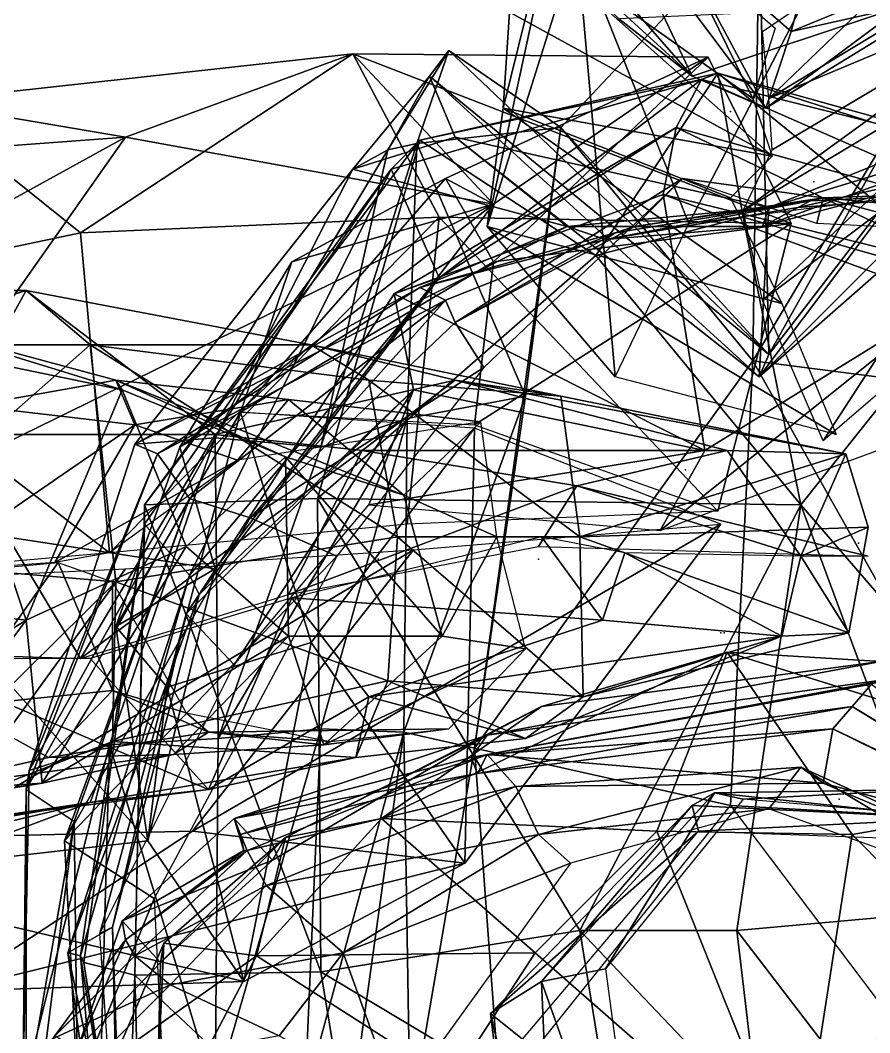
# Model space of a CAD drawing. Extents: x 4.9 to 9.1, y -6.1 to 13.5.
# Drawn here: x 6.907 to 7.349, y -5.164 to -4.637 of the extents above; entities that cross this region are included whole.
import ezdxf

# ---------------------------------------------------------------- set-up
doc = ezdxf.new("R2010")
doc.units = 0
doc.layers.get('0').update_dxf_attribs({"linetype": 'CONTINUOUS'})

msp = doc.modelspace()

# ---------------------------------------------------------------- linework, layer by layer
at = {"color": 0}
for p in [(7.29352, -4.64449, -0.455), (7.27685, -4.68449, 0.47333), (7.27685, -4.68449, 0.47333), (7.32019, -4.72115, -0.54667), (7.25352, -4.87115, -0.50333), (7.34352, -4.90949, -3.26833), (7.09185, -4.91782, -3.09667), (7.09185, -4.91782, -3.09667), (7.09352, -4.91782, -3.09667), (7.09352, -4.91782, -3.09667), (7.17685, -4.91782, -3.33), (7.27185, -4.95615, -1.14333), (7.27352, -4.95615, -1.145), (7.33352, -5.04282, 0.89167), (6.98019, -5.12782, 1.20333)]:
    msp.add_point(p, dxfattribs=at)
for points in [[(7.15019, -4.74449, 0.42167), (7.19852, -4.52115, 0.34667), (7.15852, -4.68282, 0.26833)], [(7.19852, -4.52115, 0.34667), (7.15019, -4.74449, 0.42167), (7.19685, -4.59615, 0.55)], [(7.16185, -4.63282, 0.03333), (7.15852, -4.68282, 0.26833), (7.19852, -4.52115, 0.34667)], [(7.29685, -4.67782, -0.23167), (7.29352, -4.64282, -0.49167), (7.42852, -4.55115, -0.43333)], [(7.42852, -4.55115, -0.43333), (7.45352, -4.58282, -0.20167), (7.29685, -4.67782, -0.23167)], [(7.25519, -4.74282, 0.62833), (7.35185, -4.55615, 0.54833), (7.19685, -4.59615, 0.55)], [(7.35185, -4.55615, 0.54833), (7.25519, -4.74282, 0.62833), (7.37352, -4.72782, 0.615)], [(7.13852, -4.55782, -0.80833), (7.25685, -4.66615, -0.66333), (7.17685, -4.57449, -0.64333)], [(7.25685, -4.66615, -0.66333), (7.13852, -4.55782, -0.80833), (7.21852, -4.63615, -0.83)], [(7.21185, -4.57115, -0.465), (7.17685, -4.57449, -0.64333), (7.25685, -4.66615, -0.66333)], [(7.24352, -4.58615, -0.425), (7.21185, -4.57115, -0.465), (7.29519, -4.68282, -0.48)], [(7.25685, -4.66615, -0.66333), (7.29519, -4.68282, -0.48), (7.21185, -4.57115, -0.465)], [(7.29685, -4.81115, 0.48333), (7.18852, -4.69282, 0.56333), (7.29185, -4.58282, 0.555)], [(7.28852, -4.81449, 0.64833), (7.29185, -4.58282, 0.555), (7.18852, -4.69282, 0.56333)], [(7.28852, -4.81449, 0.64833), (7.39019, -4.64449, 0.575), (7.29185, -4.58282, 0.555)], [(7.29685, -4.81115, 0.48333), (7.29185, -4.58282, 0.555), (7.39019, -4.64449, 0.575)], [(7.45519, -4.61115, 0.03667), (7.29685, -4.67782, -0.23167), (7.45352, -4.58282, -0.20167)], [(7.32019, -4.59782, -0.29), (7.24352, -4.58615, -0.425), (7.30852, -4.64282, -0.355)], [(7.29519, -4.68282, -0.48), (7.30852, -4.64282, -0.355), (7.24352, -4.58615, -0.425)], [(7.16685, -4.59115, -0.23), (7.29852, -4.70782), (7.16185, -4.63282, 0.03333)], [(7.24852, -4.59615, -0.49333), (7.28852, -4.67782, -0.23167), (7.16685, -4.59115, -0.23)], [(7.29852, -4.70782), (7.16685, -4.59115, -0.23), (7.28852, -4.67782, -0.23167)], [(7.21685, -4.82282, 0.54), (7.19685, -4.59615, 0.55), (7.15019, -4.74449, 0.42167)], [(7.19685, -4.59615, 0.55), (7.21685, -4.82282, 0.54), (7.25519, -4.74282, 0.62833)], [(7.28852, -4.67782, -0.23167), (7.24852, -4.59615, -0.49333), (7.30019, -4.64115, -0.5)], [(7.32019, -4.59782, -0.29), (7.30852, -4.64282, -0.355), (7.37685, -4.61449, -0.33833)], [(7.45185, -4.60949, 0.48), (7.47685, -4.63782, 0.39833), (7.29185, -4.82282, 0.35833)], [(7.29185, -4.82282, 0.35833), (7.29685, -4.81115, 0.48333), (7.45185, -4.60949, 0.48)], [(7.39019, -4.64449, 0.575), (7.45185, -4.60949, 0.48), (7.29685, -4.81115, 0.48333)], [(7.28352, -4.73615, 0.23667), (7.29852, -4.70449, 0.005), (7.45519, -4.61115, 0.03667)], [(7.45519, -4.61115, 0.03667), (7.44685, -4.63782, 0.25667), (7.28352, -4.73615, 0.23667)], [(7.29685, -4.67782, -0.23167), (7.45519, -4.61115, 0.03667), (7.29852, -4.70449, 0.005)], [(7.39019, -4.62449, -0.47833), (7.37685, -4.61449, -0.33833), (7.30852, -4.64282, -0.355)], [(7.30852, -4.64282, -0.355), (7.29519, -4.68282, -0.48), (7.39019, -4.62449, -0.47833)], [(7.36685, -4.62949, -0.67667), (7.39019, -4.62449, -0.47833), (7.29519, -4.68282, -0.48)], [(7.21852, -4.63615, -0.83), (7.36685, -4.62949, -0.67667), (7.25685, -4.66615, -0.66333)], [(7.29519, -4.68282, -0.48), (7.25685, -4.66615, -0.66333), (7.36685, -4.62949, -0.67667)], [(7.15852, -4.68282, 0.26833), (7.16185, -4.63282, 0.03333), (7.29852, -4.70782)], [(7.29352, -4.78282, 0.31167), (7.28352, -4.73615, 0.23667), (7.44685, -4.63782, 0.25667)], [(7.47185, -4.66449, 0.23167), (7.29185, -4.82282, 0.35833), (7.47685, -4.63782, 0.39833)], [(7.44685, -4.63782, 0.25667), (7.44852, -4.66615, 0.41), (7.29352, -4.78282, 0.31167)], [(7.28852, -4.81449, 0.64833), (7.45685, -4.83615, 0.615), (7.39019, -4.64449, 0.575)], [(6.85352, -4.67949, -1.58167), (6.96185, -4.69782, -1.22333), (7.08019, -4.65449, -1.40333)], [(7.08019, -4.65449, -1.40333), (6.93852, -4.74782, -1.735), (6.85352, -4.67949, -1.58167)], [(6.93852, -4.74782, -1.735), (7.08019, -4.65449, -1.40333), (7.12519, -4.73949, -1.58833)], [(7.15352, -4.73282, -1.09167), (7.08019, -4.65449, -1.40333), (6.96185, -4.69782, -1.22333)], [(7.08019, -4.65449, -1.40333), (7.26519, -4.65615, -1.26333), (7.30852, -4.74282, -1.42)], [(7.08019, -4.65449, -1.40333), (7.15352, -4.73282, -1.09167), (7.26519, -4.65615, -1.26333)], [(7.30852, -4.74282, -1.42), (7.12519, -4.73949, -1.58833), (7.08019, -4.65449, -1.40333)], [(7.13019, -4.65282, 0.47), (7.12019, -4.66615, 0.40333), (7.09852, -4.70449, 0.41)], [(7.09852, -4.70449, 0.41), (7.11352, -4.70115, 0.47667), (7.13019, -4.65282, 0.47)], [(7.18852, -4.69282, 0.56333), (7.13019, -4.65282, 0.47), (7.11352, -4.70115, 0.47667)], [(7.12019, -4.66615, 0.40333), (7.13019, -4.65282, 0.47), (7.29685, -4.81115, 0.48333)], [(7.26519, -4.65615, -1.26333), (7.12852, -4.71949, -1.335), (7.15352, -4.76282, -1.43833)], [(7.12852, -4.71949, -1.335), (7.26519, -4.65615, -1.26333), (7.15352, -4.73282, -1.09167)], [(7.18852, -4.69282, 0.56333), (7.29685, -4.81115, 0.48333), (7.13019, -4.65282, 0.47)], [(7.15352, -4.76282, -1.43833), (7.30852, -4.74282, -1.42), (7.26519, -4.65615, -1.26333)], [(7.12019, -4.66615, 0.40333), (7.13352, -4.69782, 0.28), (7.08019, -4.71449, 0.285)], [(7.08019, -4.71449, 0.285), (7.09852, -4.70449, 0.41), (7.12019, -4.66615, 0.40333)], [(7.12519, -4.77115, -0.86667), (7.26185, -4.66782, -1.02167), (7.10019, -4.71449, -1.05333)], [(7.11519, -4.69949, -1.20667), (7.10019, -4.71449, -1.05333), (7.26185, -4.66782, -1.02167)], [(7.26185, -4.66782, -1.02167), (7.27019, -4.66449, -1.20833), (7.11519, -4.69949, -1.20667)], [(7.20685, -4.75949, -1.36833), (7.11519, -4.69949, -1.20667), (7.27019, -4.66449, -1.20833)], [(7.13352, -4.69782, 0.28), (7.12019, -4.66615, 0.40333), (7.29185, -4.82282, 0.35833)], [(7.29685, -4.81115, 0.48333), (7.29185, -4.82282, 0.35833), (7.12019, -4.66615, 0.40333)], [(7.26185, -4.66782, -1.02167), (7.12519, -4.77115, -0.86667), (7.24852, -4.69282, -0.86167)], [(7.27019, -4.66449, -1.20833), (7.28352, -4.73949, -1.35667), (7.20685, -4.75949, -1.36833)], [(7.26185, -4.66782, -1.02167), (7.24852, -4.69282, -0.86167), (7.44019, -4.74615, -0.87167)], [(7.27019, -4.66449, -1.20833), (7.26185, -4.66782, -1.02167), (7.46685, -4.71949, -1.04333)], [(7.44019, -4.74615, -0.87167), (7.46685, -4.71949, -1.04333), (7.26185, -4.66782, -1.02167)], [(7.46685, -4.71949, -1.04333), (7.46852, -4.72782, -1.22), (7.27019, -4.66449, -1.20833)], [(7.40519, -4.77449, -1.36167), (7.27019, -4.66449, -1.20833), (7.46852, -4.72782, -1.22)], [(7.27019, -4.66449, -1.20833), (7.40519, -4.77449, -1.36167), (7.28352, -4.73949, -1.35667)], [(7.29185, -4.82282, 0.35833), (7.47185, -4.66449, 0.23167), (7.29685, -4.73449, 0.23)], [(7.32519, -4.85615, 0.44667), (7.29352, -4.78282, 0.31167), (7.44852, -4.66615, 0.41)], [(7.45019, -4.68782, 0.06167), (7.29685, -4.73449, 0.23), (7.47185, -4.66449, 0.23167)], [(7.44852, -4.66615, 0.41), (7.43352, -4.76282, 0.52167), (7.32519, -4.85615, 0.44667)], [(6.96185, -4.69782, -1.22333), (6.85352, -4.67949, -1.58167), (6.73685, -4.71449, -1.41667)], [(6.78019, -4.78115, -1.85833), (6.85352, -4.67949, -1.58167), (6.93852, -4.74782, -1.735)], [(7.15852, -4.68282, 0.26833), (7.30352, -4.78449, 0.32667), (7.15019, -4.74449, 0.42167)], [(7.29852, -4.70782), (7.27685, -4.72949, 0.23333), (7.15852, -4.68282, 0.26833)], [(7.30352, -4.78449, 0.32667), (7.15852, -4.68282, 0.26833), (7.27685, -4.72949, 0.23333)], [(7.43519, -4.70615, -0.06667), (7.29352, -4.74449, 0.09), (7.45019, -4.68782, 0.06167)], [(7.29685, -4.73449, 0.23), (7.45019, -4.68782, 0.06167), (7.29352, -4.74449, 0.09)], [(7.24852, -4.69282, -0.86167), (7.10185, -4.77949, -0.695), (7.24185, -4.72782, -0.68)], [(7.10185, -4.77949, -0.695), (7.24852, -4.69282, -0.86167), (7.12519, -4.77115, -0.86667)], [(7.11352, -4.70115, 0.47667), (7.17019, -4.83282, 0.54167), (7.18852, -4.69282, 0.56333)], [(7.14352, -5.01615, 0.59333), (7.18852, -4.69282, 0.56333), (7.17019, -4.83282, 0.54167)], [(7.18852, -4.69282, 0.56333), (7.14352, -5.01615, 0.59333), (7.28852, -4.81449, 0.64833)], [(7.24852, -4.69282, -0.86167), (7.24185, -4.72782, -0.68), (7.40519, -4.76782, -0.69333)], [(7.40519, -4.76782, -0.69333), (7.44019, -4.74615, -0.87167), (7.24852, -4.69282, -0.86167)], [(6.62019, -4.88615, -1.34667), (6.82352, -4.89449, -1.18), (6.96185, -4.69782, -1.22333)], [(6.96185, -4.69782, -1.22333), (6.73685, -4.71449, -1.41667), (6.62019, -4.88615, -1.34667)], [(7.15352, -4.73282, -1.09167), (6.96185, -4.69782, -1.22333), (6.82352, -4.89449, -1.18)], [(7.10019, -4.71449, -1.05333), (7.11519, -4.69949, -1.20667), (6.97185, -4.88949, -1.21333)], [(7.06185, -4.88615, -1.37167), (6.97185, -4.88949, -1.21333), (7.11519, -4.69949, -1.20667)], [(7.11519, -4.69949, -1.20667), (7.20685, -4.75949, -1.36833), (7.06185, -4.88615, -1.37167)], [(7.19185, -4.74449, 0.09167), (7.08019, -4.71449, 0.285), (7.13352, -4.69782, 0.28)], [(7.19185, -4.74449, 0.09167), (7.13352, -4.69782, 0.28), (7.29685, -4.73449, 0.23)], [(7.29185, -4.82282, 0.35833), (7.29685, -4.73449, 0.23), (7.13352, -4.69782, 0.28)], [(7.09852, -4.70449, 0.41), (7.08019, -4.71449, 0.285), (7.00852, -4.85449, 0.30167)], [(7.00852, -4.85449, 0.30167), (7.06352, -4.85949, 0.395), (7.09852, -4.70449, 0.41)], [(7.11352, -4.70115, 0.47667), (7.09852, -4.70449, 0.41), (7.06352, -4.85949, 0.395)], [(7.06352, -4.85949, 0.395), (7.10852, -4.84449, 0.45667), (7.11352, -4.70115, 0.47667)], [(7.17019, -4.83282, 0.54167), (7.11352, -4.70115, 0.47667), (7.10852, -4.84449, 0.45667)], [(7.29352, -4.74449, 0.09), (7.43519, -4.70615, -0.06667), (7.31185, -4.73449, -0.06)], [(7.42185, -4.72615, -0.19667), (7.31185, -4.73449, -0.06), (7.43519, -4.70615, -0.06667)], [(7.08019, -4.71449, 0.285), (7.19185, -4.74449, 0.09167), (6.96685, -4.85782, 0.12667)], [(6.96685, -4.85782, 0.12667), (7.00852, -4.85449, 0.30167), (7.08019, -4.71449, 0.285)], [(6.99519, -4.92615, -0.86667), (7.10019, -4.71449, -1.05333), (6.97185, -4.89949, -1.055)], [(6.97185, -4.88949, -1.21333), (6.97185, -4.89949, -1.055), (7.10019, -4.71449, -1.05333)], [(7.10019, -4.71449, -1.05333), (6.99519, -4.92615, -0.86667), (7.12519, -4.77115, -0.86667)], [(7.02185, -4.84115, -1.40667), (7.12852, -4.71949, -1.335), (7.04852, -4.76282, -1.265)], [(7.02185, -4.84115, -1.40667), (7.15352, -4.76282, -1.43833), (7.12852, -4.71949, -1.335)], [(7.15352, -4.73282, -1.09167), (7.04852, -4.76282, -1.265), (7.12852, -4.71949, -1.335)], [(7.13352, -4.79449, -0.325), (7.25185, -4.71949, -0.65667), (7.14852, -4.81782, -0.47833)], [(7.25185, -4.71949, -0.65667), (7.13352, -4.79449, -0.325), (7.22685, -4.74449, -0.31333)], [(7.25185, -4.71949, -0.65667), (7.22685, -4.74449, -0.31333), (7.32519, -4.72949, -0.32)], [(7.32519, -4.72949, -0.32), (7.32185, -4.74282, -0.64833), (7.25185, -4.71949, -0.65667)], [(7.31185, -4.73449, -0.06), (7.42185, -4.72615, -0.19667), (7.31852, -4.73115, -0.18667)], [(7.32519, -4.72949, -0.32), (7.31852, -4.73115, -0.18667), (7.42185, -4.72615, -0.19667)], [(7.42185, -4.72615, -0.19667), (7.43352, -4.73949, -0.31667), (7.32519, -4.72949, -0.32)], [(7.26352, -4.86115, -0.57833), (7.24185, -4.72782, -0.68), (7.10185, -4.77949, -0.695)], [(7.21185, -4.75115, -0.06), (7.31852, -4.73115, -0.18667), (7.21685, -4.74782, -0.18833)], [(7.31852, -4.73115, -0.18667), (7.21185, -4.75115, -0.06), (7.31185, -4.73449, -0.06)], [(7.22685, -4.74449, -0.31333), (7.21685, -4.74782, -0.18833), (7.31852, -4.73115, -0.18667)], [(7.31852, -4.73115, -0.18667), (7.32519, -4.72949, -0.32), (7.22685, -4.74449, -0.31333)], [(7.24185, -4.72782, -0.68), (7.26352, -4.86115, -0.57833), (7.39019, -4.78282, -0.54333)], [(7.39019, -4.78282, -0.54333), (7.40519, -4.76782, -0.69333), (7.24185, -4.72782, -0.68)], [(7.32519, -4.72949, -0.32), (7.38852, -4.74615, -0.64167), (7.32185, -4.74282, -0.64833)], [(7.38852, -4.74615, -0.64167), (7.32519, -4.72949, -0.32), (7.43352, -4.73949, -0.31667)], [(6.82352, -4.89449, -1.18), (7.00852, -4.92282, -1.09667), (7.15352, -4.73282, -1.09167)], [(7.15352, -4.73282, -1.09167), (6.99019, -4.85949, -1.25167), (7.04852, -4.76282, -1.265)], [(6.99019, -4.85949, -1.25167), (7.15352, -4.73282, -1.09167), (7.00852, -4.92282, -1.09667)], [(7.29685, -4.73449, 0.23), (7.29352, -4.74449, 0.09), (7.19185, -4.74449, 0.09167)], [(7.29352, -4.74449, 0.09), (7.31185, -4.73449, -0.06), (7.21185, -4.75115, -0.06)], [(7.12519, -4.73949, -1.58833), (6.95352, -4.91449, -1.79167), (6.93852, -4.74782, -1.735)], [(6.95352, -4.91449, -1.79167), (7.12519, -4.73949, -1.58833), (7.10852, -4.89949, -1.67333)], [(7.27019, -4.89282, -1.535), (7.10852, -4.89949, -1.67333), (7.12519, -4.73949, -1.58833)], [(7.12519, -4.73949, -1.58833), (7.30852, -4.74282, -1.42), (7.27019, -4.89282, -1.535)], [(7.31352, -4.88949, -1.45167), (7.20685, -4.75949, -1.36833), (7.28352, -4.73949, -1.35667)], [(7.31352, -4.88949, -1.45167), (7.28352, -4.73949, -1.35667), (7.40519, -4.77449, -1.36167)], [(7.11519, -4.77615, -0.05167), (6.96685, -4.85782, 0.12667), (7.19185, -4.74449, 0.09167)], [(7.19185, -4.74449, 0.09167), (7.21185, -4.75115, -0.06), (7.11519, -4.77615, -0.05167)], [(7.21685, -4.74782, -0.18833), (7.22685, -4.74449, -0.31333), (7.13352, -4.79449, -0.325)], [(7.30852, -4.74282, -1.42), (7.15352, -4.76282, -1.43833), (7.14352, -4.84782, -1.515)], [(7.14352, -4.84782, -1.515), (7.27019, -4.89282, -1.535), (7.30852, -4.74282, -1.42)], [(7.33185, -4.85282, 0.44833), (7.15019, -4.74449, 0.42167), (7.30352, -4.78449, 0.32667)], [(7.15019, -4.74449, 0.42167), (7.33185, -4.85282, 0.44833), (7.21685, -4.82282, 0.54)], [(7.21185, -4.75115, -0.06), (7.19185, -4.74449, 0.09167), (7.29352, -4.74449, 0.09)], [(6.78019, -4.78115, -1.85833), (6.93852, -4.74782, -1.735), (6.95352, -4.91449, -1.79167)], [(7.11519, -4.77615, -0.05167), (7.21685, -4.74782, -0.18833), (7.12852, -4.78282, -0.18333)], [(7.21685, -4.74782, -0.18833), (7.11519, -4.77615, -0.05167), (7.21185, -4.75115, -0.06)], [(7.13352, -4.79449, -0.325), (7.12852, -4.78282, -0.18333), (7.21685, -4.74782, -0.18833)], [(7.02185, -4.84115, -1.40667), (7.04852, -4.76282, -1.265), (6.99019, -4.85949, -1.25167)], [(7.02185, -4.84115, -1.40667), (7.14352, -4.84782, -1.515), (7.15352, -4.76282, -1.43833)], [(7.31352, -4.88949, -1.45167), (7.06185, -4.88615, -1.37167), (7.20685, -4.75949, -1.36833)], [(7.00019, -4.93615, -0.71167), (7.12519, -4.77115, -0.86667), (6.99519, -4.92615, -0.86667)], [(7.12519, -4.77115, -0.86667), (7.00019, -4.93615, -0.71167), (7.10185, -4.77949, -0.695)], [(6.81352, -4.77782, -3.44833), (6.86852, -4.85282, -3.31333), (6.91019, -4.77782, -3.38333)], [(6.91019, -4.77782, -3.38333), (6.82019, -4.80615, -3.49333), (6.81352, -4.77782, -3.44833)], [(6.82019, -4.80615, -3.49333), (6.91019, -4.77782, -3.38333), (6.94352, -4.80615, -3.43667)], [(7.00852, -4.85282, -3.18167), (6.91019, -4.77782, -3.38333), (6.86852, -4.85282, -3.31333)], [(6.91019, -4.77782, -3.38333), (7.00852, -4.85282, -3.18167), (7.05852, -4.80615, -3.27667)], [(7.05852, -4.80615, -3.27667), (6.94352, -4.80615, -3.43667), (6.91019, -4.77782, -3.38333)], [(6.96685, -4.85782, 0.12667), (7.11519, -4.77615, -0.05167), (6.97852, -4.86282, -0.02833)], [(7.12852, -4.78282, -0.18333), (6.97852, -4.86282, -0.02833), (7.11519, -4.77615, -0.05167)], [(7.40519, -4.77449, -1.36167), (7.48185, -5.08449, -1.405), (7.31352, -4.88949, -1.45167)], [(6.95352, -4.91449, -1.79167), (6.82185, -4.92615, -1.9), (6.78019, -4.78115, -1.85833)], [(6.97852, -4.86282, -0.02833), (7.12852, -4.78282, -0.18333), (6.99519, -4.88615, -0.17333)], [(7.02685, -4.89615, -0.32167), (6.99519, -4.88615, -0.17333), (7.12852, -4.78282, -0.18333)], [(7.11185, -4.82949, -0.54833), (7.10185, -4.77949, -0.695), (7.00019, -4.93615, -0.71167)], [(7.12852, -4.78282, -0.18333), (7.13352, -4.79449, -0.325), (7.02685, -4.89615, -0.32167)], [(7.10185, -4.77949, -0.695), (7.11185, -4.82949, -0.54833), (7.26352, -4.86115, -0.57833)], [(7.39019, -4.78282, -0.54333), (7.24019, -4.90282, -0.405), (7.36685, -4.85615, -0.37667)], [(7.24019, -4.90282, -0.405), (7.39019, -4.78282, -0.54333), (7.26352, -4.86115, -0.57833)], [(7.14852, -4.81782, -0.47833), (7.02685, -4.89615, -0.32167), (7.13352, -4.79449, -0.325)], [(6.86352, -4.80949, -2.56167), (6.96019, -4.82949, -2.68833), (6.85185, -4.79615, -2.765)], [(6.95685, -4.82449, -2.89), (6.85185, -4.79615, -2.765), (6.96019, -4.82949, -2.68833)], [(6.85185, -4.79615, -2.765), (6.95685, -4.82449, -2.89), (6.88185, -4.83782, -2.92333)], [(6.79685, -4.93615, -2.34), (6.91019, -4.94949, -2.52667), (6.86352, -4.80949, -2.56167)], [(6.81685, -4.91782, -3.50833), (6.94352, -4.80615, -3.43667), (6.95685, -4.92949, -3.43)], [(6.94352, -4.80615, -3.43667), (6.81685, -4.91782, -3.50833), (6.82019, -4.80615, -3.49333)], [(6.96019, -4.82949, -2.68833), (6.86352, -4.80949, -2.56167), (6.91019, -4.94949, -2.52667)], [(6.94352, -4.80615, -3.43667), (7.05852, -4.80615, -3.27667), (7.08852, -4.82449, -3.36)], [(6.94352, -4.80615, -3.43667), (7.08852, -4.82449, -3.36), (7.10352, -4.90615, -3.36667)], [(7.10352, -4.90615, -3.36667), (6.95685, -4.92949, -3.43), (6.94352, -4.80615, -3.43667)], [(7.13352, -4.82449, -3.23333), (7.05852, -4.80615, -3.27667), (7.00852, -4.85282, -3.18167)], [(7.05852, -4.80615, -3.27667), (7.13352, -4.82449, -3.23333), (7.18852, -4.83282, -3.33333)], [(7.18852, -4.83282, -3.33333), (7.08852, -4.82449, -3.36), (7.05852, -4.80615, -3.27667)], [(7.27685, -5.04615, 0.73167), (7.28852, -4.81449, 0.64833), (7.14352, -5.01615, 0.59333)], [(7.27685, -5.04615, 0.73167), (7.42352, -5.05449, 0.68167), (7.28852, -4.81449, 0.64833)], [(7.45685, -4.83615, 0.615), (7.28852, -4.81449, 0.64833), (7.42352, -5.05449, 0.68167)], [(7.02685, -4.89615, -0.32167), (7.14852, -4.81782, -0.47833), (7.07185, -4.91615, -0.44667)], [(6.96685, -4.84782, -3.035), (6.88185, -4.83782, -2.92333), (6.95685, -4.82449, -2.89)], [(6.96019, -4.82949, -2.68833), (7.04519, -4.86449, -2.82667), (6.95685, -4.82449, -2.89)], [(7.10685, -4.88449, -2.93833), (6.95685, -4.82449, -2.89), (7.04519, -4.86449, -2.82667)], [(6.95685, -4.82449, -2.89), (7.04685, -4.83449, -2.99), (6.96685, -4.84782, -3.035)], [(6.95685, -4.82449, -2.89), (7.10685, -4.88449, -2.93833), (7.04685, -4.83449, -2.99)], [(7.00852, -4.85282, -3.18167), (7.08519, -4.86115, -3.105), (7.13352, -4.82449, -3.23333)], [(7.27519, -4.86115, -3.16333), (7.13352, -4.82449, -3.23333), (7.08519, -4.86115, -3.105)], [(7.08852, -4.82449, -3.36), (7.18852, -4.83282, -3.33333), (7.19852, -4.90615, -3.35333)], [(7.19852, -4.90615, -3.35333), (7.10352, -4.90615, -3.36667), (7.08852, -4.82449, -3.36)], [(7.13352, -4.82449, -3.23333), (7.27519, -4.86115, -3.16333), (7.33685, -4.86282, -3.25667)], [(7.33685, -4.86282, -3.25667), (7.18852, -4.83282, -3.33333), (7.13352, -4.82449, -3.23333)], [(6.91019, -4.94949, -2.52667), (6.99352, -4.91115, -2.66333), (6.96019, -4.82949, -2.68833)], [(7.04519, -4.86449, -2.82667), (6.96019, -4.82949, -2.68833), (6.99352, -4.91115, -2.66333)], [(7.01852, -4.97282, -0.38833), (7.11185, -4.82949, -0.54833), (6.99352, -4.94615, -0.555)], [(7.00019, -4.93615, -0.71167), (6.99352, -4.94615, -0.555), (7.11185, -4.82949, -0.54833)], [(7.11185, -4.82949, -0.54833), (7.01852, -4.97282, -0.38833), (7.08852, -4.88949, -0.37833)], [(7.08852, -4.88949, -0.37833), (7.26352, -4.86115, -0.57833), (7.11185, -4.82949, -0.54833)], [(7.02019, -4.86615, -3.12167), (6.96685, -4.84782, -3.035), (7.04685, -4.83449, -2.99)], [(7.04685, -4.83449, -2.99), (7.14685, -4.84615, -3.115), (7.02019, -4.86615, -3.12167)], [(7.14685, -4.84615, -3.115), (7.04685, -4.83449, -2.99), (7.10685, -4.88449, -2.93833)], [(7.10852, -4.84449, 0.45667), (7.10685, -5.00782, 0.54333), (7.17019, -4.83282, 0.54167)], [(7.14352, -5.01615, 0.59333), (7.17019, -4.83282, 0.54167), (7.10685, -5.00782, 0.54333)], [(7.33685, -4.86282, -3.25667), (7.19852, -4.90615, -3.35333), (7.18852, -4.83282, -3.33333)], [(6.96685, -4.84782, -3.035), (6.85519, -4.92449, -2.93), (6.88185, -4.83782, -2.92333)], [(7.02185, -4.84115, -1.40667), (6.95685, -4.95282, -1.32167), (6.98352, -4.98449, -1.42333)], [(7.02185, -4.84115, -1.40667), (6.99019, -4.85949, -1.25167), (6.95685, -4.95282, -1.32167)], [(7.02185, -4.84115, -1.40667), (6.98352, -4.98449, -1.42333), (7.05852, -4.96115, -1.50667)], [(7.02185, -4.84115, -1.40667), (7.05852, -4.96115, -1.50667), (7.14352, -4.84949, -1.515)], [(7.10852, -4.84449, 0.45667), (7.06352, -4.85949, 0.395), (7.01019, -5.01115, 0.41333)], [(7.01019, -5.01115, 0.41333), (7.06352, -5.00615, 0.475), (7.10852, -4.84449, 0.45667)], [(7.10685, -5.00782, 0.54333), (7.10852, -4.84449, 0.45667), (7.06352, -5.00615, 0.475)], [(7.10685, -4.88449, -2.93833), (7.15519, -4.90615, -3.01333), (7.14685, -4.84615, -3.115)], [(6.93852, -4.96949, -3.11833), (6.86852, -4.85282, -3.31333), (6.84352, -4.96615, -3.27667)], [(6.85519, -4.92449, -2.93), (6.96685, -4.84782, -3.035), (6.92519, -4.91949, -3.04667)], [(6.86852, -4.85282, -3.31333), (6.93852, -4.96949, -3.11833), (7.00852, -4.85282, -3.18167)], [(7.02019, -4.86615, -3.12167), (6.92519, -4.91949, -3.04667), (6.96685, -4.84782, -3.035)], [(7.08519, -4.86115, -3.105), (7.00852, -4.85282, -3.18167), (6.93852, -4.96949, -3.11833)], [(7.13852, -5.07615, -1.535), (7.14352, -4.84949, -1.515), (7.05852, -4.96115, -1.50667)], [(7.14352, -4.84949, -1.515), (7.13852, -5.07615, -1.535), (7.27185, -4.89949, -1.54)], [(7.00852, -4.85449, 0.30167), (6.96685, -4.85782, 0.12667), (6.91185, -5.02782, 0.135)], [(6.91185, -5.02782, 0.135), (6.95352, -5.01449, 0.30333), (7.00852, -4.85449, 0.30167)], [(6.97852, -4.86282, -0.02833), (6.91185, -5.02782, 0.135), (6.96685, -4.85782, 0.12667)], [(7.01019, -5.01115, 0.41333), (7.00852, -4.85449, 0.30167), (6.95352, -5.01449, 0.30333)], [(7.00852, -4.85449, 0.30167), (7.01019, -5.01115, 0.41333), (7.06352, -4.85949, 0.395)], [(6.99519, -4.88615, -0.17333), (6.91019, -5.03782, -0.015), (6.97852, -4.86282, -0.02833)], [(6.91185, -5.02782, 0.135), (6.97852, -4.86282, -0.02833), (6.91019, -5.03782, -0.015)], [(6.93852, -4.96949, -3.11833), (7.04685, -4.93615, -2.95167), (7.08519, -4.86115, -3.105)], [(7.00852, -4.92282, -1.09667), (6.95685, -4.95282, -1.32167), (6.99019, -4.85949, -1.25167)], [(7.19685, -4.87949, -3.03833), (7.08519, -4.86115, -3.105), (7.04685, -4.93615, -2.95167)], [(7.08519, -4.86115, -3.105), (7.19685, -4.87949, -3.03833), (7.27519, -4.86115, -3.16333)], [(7.26352, -4.86115, -0.57833), (7.08852, -4.88949, -0.37833), (7.24019, -4.90282, -0.405)], [(7.31352, -4.91615, -3.15), (7.27519, -4.86115, -3.16333), (7.19685, -4.87949, -3.03833)], [(7.19852, -4.90615, -3.35333), (7.33685, -4.86282, -3.25667), (7.34852, -4.90115, -3.27)], [(7.31352, -4.91615, -3.15), (7.33685, -4.86282, -3.25667), (7.27519, -4.86115, -3.16333)], [(7.31352, -4.91615, -3.15), (7.34852, -4.90115, -3.27), (7.33685, -4.86282, -3.25667)], [(6.92519, -4.91949, -3.04667), (7.02019, -4.86615, -3.12167), (6.95352, -4.91449, -3.11)], [(6.99352, -4.91115, -2.66333), (7.04685, -4.95782, -2.80167), (7.04519, -4.86449, -2.82667)], [(7.12685, -4.95782, -2.90167), (7.04519, -4.86449, -2.82667), (7.04685, -4.95782, -2.80167)], [(7.04519, -4.86449, -2.82667), (7.12685, -4.95782, -2.90167), (7.10685, -4.88449, -2.93833)], [(7.04685, -4.93615, -2.95167), (7.17685, -4.91115, -2.96167), (7.19685, -4.87949, -3.03833)], [(7.15519, -4.90615, -3.01333), (7.10685, -4.88449, -2.93833), (7.12685, -4.95782, -2.90167)], [(7.34852, -4.91615, -3.22833), (7.19685, -4.87949, -3.03833), (7.17685, -4.91115, -2.96167)], [(7.19685, -4.87949, -3.03833), (7.34852, -4.91615, -3.22833), (7.31352, -4.91615, -3.15)], [(6.91019, -5.03782, -0.015), (6.99519, -4.88615, -0.17333), (6.93519, -5.05449, -0.16333)], [(6.99519, -4.88615, -0.17333), (7.02685, -4.89615, -0.32167), (6.93019, -5.06449, -0.31333)], [(6.93019, -5.06449, -0.31333), (6.93519, -5.05449, -0.16333), (6.99519, -4.88615, -0.17333)], [(6.97185, -4.89949, -1.055), (6.97185, -4.88949, -1.21333), (6.96685, -5.13449, -1.215)], [(7.06352, -5.13282, -1.35667), (6.96685, -5.13449, -1.215), (6.97185, -4.88949, -1.21333)], [(6.97185, -4.88949, -1.21333), (7.06185, -4.88615, -1.37167), (7.06352, -5.13282, -1.35667)], [(7.19852, -5.11115, -1.43167), (7.06352, -5.13282, -1.35667), (7.06185, -4.88615, -1.37167)], [(7.06185, -4.88615, -1.37167), (7.31352, -4.88949, -1.45167), (7.19852, -5.11115, -1.43167)], [(7.28019, -5.11115, -1.445), (7.19852, -5.11115, -1.43167), (7.31352, -4.88949, -1.45167)], [(7.31352, -4.88949, -1.45167), (7.39185, -5.10115, -1.44), (7.28019, -5.11115, -1.445)], [(7.39185, -5.10115, -1.44), (7.31352, -4.88949, -1.45167), (7.48185, -5.08449, -1.405)], [(6.97352, -5.06449, -1.2), (6.82352, -4.89449, -1.18), (6.79852, -5.08449, -1.33)], [(6.82352, -4.89449, -1.18), (6.97352, -5.06449, -1.2), (7.00852, -4.92282, -1.09667)], [(7.07185, -4.91615, -0.44667), (6.93019, -5.06449, -0.31333), (7.02685, -4.89615, -0.32167)], [(6.97185, -4.89949, -1.055), (6.93852, -5.12449, -0.87333), (6.99519, -4.92615, -0.86667)], [(6.93852, -5.12449, -0.87333), (6.97185, -4.89949, -1.055), (6.94019, -5.12782, -1.05833)], [(6.96685, -5.13449, -1.215), (6.94019, -5.12782, -1.05833), (6.97185, -4.89949, -1.055)], [(6.99685, -5.05949, -1.65), (7.27185, -4.89949, -1.54), (7.13852, -5.07615, -1.535)], [(7.27185, -4.89949, -1.54), (6.99685, -5.05949, -1.65), (7.11185, -4.91282, -1.665)], [(7.19852, -4.90615, -3.35333), (7.34852, -4.90115, -3.27), (7.33852, -4.95615, -3.24833)], [(7.31352, -4.91615, -3.15), (7.33852, -4.95615, -3.24833), (7.34852, -4.90115, -3.27)], [(6.95685, -4.92949, -3.43), (7.10352, -4.90615, -3.36667), (7.09852, -4.98115, -3.34667)], [(7.04852, -4.93782, -2.95), (7.21019, -4.94949, -3.015), (7.17852, -4.90615, -2.965)], [(7.20019, -4.98949, -3.32833), (7.09852, -4.98115, -3.34667), (7.10352, -4.90615, -3.36667)], [(7.10352, -4.90615, -3.36667), (7.19852, -4.90615, -3.35333), (7.20019, -4.98949, -3.32833)], [(7.12685, -4.95782, -2.90167), (7.17019, -4.96449, -2.965), (7.15519, -4.90615, -3.01333)], [(7.22185, -4.91449, -3.015), (7.17852, -4.90615, -2.965), (7.21019, -4.94949, -3.015)], [(7.33852, -4.95615, -3.24833), (7.20019, -4.98949, -3.32833), (7.19852, -4.90615, -3.35333)], [(6.86019, -5.06282, -1.75667), (7.11185, -4.91282, -1.665), (6.99685, -5.05949, -1.65)], [(7.11185, -4.91282, -1.665), (6.86019, -5.06282, -1.75667), (6.96185, -4.92282, -1.78833)], [(6.91019, -4.94949, -2.52667), (6.91852, -5.03449, -2.7), (6.99352, -4.91115, -2.66333)], [(7.04685, -4.95782, -2.80167), (6.99352, -4.91115, -2.66333), (6.91852, -5.03449, -2.7)], [(6.93019, -5.06449, -0.31333), (7.07185, -4.91615, -0.44667), (6.97685, -5.09449, -0.43)], [(7.22185, -4.91449, -3.015), (7.21019, -4.94949, -3.015), (7.30352, -4.95782, -3.165)], [(7.30352, -4.95782, -3.165), (7.31352, -4.91615, -3.15), (7.22185, -4.91449, -3.015)], [(7.31352, -4.91615, -3.15), (7.30352, -4.95782, -3.165), (7.33852, -4.95615, -3.24833)], [(6.95685, -4.92949, -3.43), (6.81852, -5.06615, -3.51833), (6.81685, -4.91782, -3.50833)], [(6.92685, -4.91949, -3.05), (6.87352, -4.99449, -2.90833), (6.85519, -4.92615, -2.93167)], [(6.87352, -4.99449, -2.90833), (6.92685, -4.91949, -3.05), (6.95519, -4.98615, -3.04333)], [(6.95519, -4.92949, -3.11333), (6.95519, -4.98615, -3.04333), (6.92685, -4.91949, -3.05)], [(6.81685, -4.92949, -1.89333), (6.96185, -4.92282, -1.78833), (6.86019, -5.06282, -1.75667)], [(6.99519, -4.92615, -0.86667), (6.93185, -5.12282, -0.73), (7.00019, -4.93615, -0.71167)], [(6.93185, -5.12282, -0.73), (6.99519, -4.92615, -0.86667), (6.93852, -5.12449, -0.87333)], [(6.95685, -4.95282, -1.32167), (7.00852, -4.92282, -1.09667), (6.97352, -5.06449, -1.2)], [(6.81852, -5.06615, -3.51833), (6.95685, -4.92949, -3.43), (6.95519, -5.01282, -3.42167)], [(6.95519, -4.98615, -3.04333), (6.95519, -4.92949, -3.11333), (6.99352, -4.99782, -3.13)], [(7.09852, -4.98115, -3.34667), (6.95519, -5.01282, -3.42167), (6.95685, -4.92949, -3.43)], [(6.91019, -4.94949, -2.52667), (6.79685, -4.93615, -2.34), (6.73852, -5.05615, -2.39167)], [(6.95519, -5.10949, -0.585), (7.00019, -4.93615, -0.71167), (6.93185, -5.12282, -0.73)], [(7.00019, -4.93615, -0.71167), (6.95519, -5.10949, -0.585), (6.99352, -4.94615, -0.555)], [(7.04852, -4.93782, -2.95), (6.94352, -4.96949, -3.11667), (7.00519, -5.03782, -3.16833)], [(7.00519, -5.03782, -3.16833), (7.08852, -4.98949, -3.09333), (7.04852, -4.93782, -2.95)], [(7.21019, -4.94949, -3.015), (7.04852, -4.93782, -2.95), (7.08852, -4.98949, -3.09333)], [(6.99352, -4.94615, -0.555), (6.94852, -5.11282, -0.39833), (7.01852, -4.97282, -0.38833)], [(6.94852, -5.11282, -0.39833), (6.99352, -4.94615, -0.555), (6.95519, -5.10949, -0.585)], [(6.73852, -5.05615, -2.39167), (6.83852, -5.04615, -2.565), (6.91019, -4.94949, -2.52667)], [(6.91852, -5.03449, -2.7), (6.91019, -4.94949, -2.52667), (6.83852, -5.04615, -2.565)], [(6.97352, -5.06449, -1.2), (6.98352, -4.98449, -1.42333), (6.95685, -4.95282, -1.32167)], [(7.08852, -4.98949, -3.09333), (7.30352, -4.95782, -3.165), (7.21019, -4.94949, -3.015)], [(6.91852, -5.03449, -2.7), (6.98685, -5.01949, -2.82167), (7.04685, -4.95782, -2.80167)], [(7.06519, -5.01449, -2.95), (7.04685, -4.95782, -2.80167), (6.98685, -5.01949, -2.82167)], [(7.04685, -4.95782, -2.80167), (7.06519, -5.01449, -2.95), (7.12685, -4.95782, -2.90167)], [(7.17019, -4.96449, -2.965), (7.12685, -4.95782, -2.90167), (7.06519, -5.01449, -2.95)], [(7.30352, -4.95782, -3.165), (7.08852, -4.98949, -3.09333), (7.17019, -5.01115, -3.24833)], [(7.30352, -4.95782, -3.165), (7.17019, -5.01115, -3.24833), (7.20019, -4.98949, -3.32833)], [(7.20019, -4.98949, -3.32833), (7.33852, -4.95615, -3.24833), (7.30352, -4.95782, -3.165)], [(7.02352, -5.13782, -1.39), (7.05852, -4.96115, -1.50667), (6.98352, -4.98449, -1.42333)], [(7.05852, -4.96115, -1.50667), (7.02352, -5.13782, -1.39), (7.13852, -5.07615, -1.535)], [(7.06519, -5.01449, -2.95), (7.13019, -5.00615, -3.05333), (7.17019, -4.96449, -2.965)], [(7.17852, -4.99449, 1.22833), (7.09519, -5.05282, 1.40167), (7.27519, -4.96615, 1.33)], [(7.23852, -5.05949, 1.50333), (7.27519, -4.96615, 1.33), (7.09519, -5.05282, 1.40167)], [(7.27519, -4.96615, 1.33), (7.35519, -4.97115, 1.23), (7.17852, -4.99449, 1.22833)], [(7.27519, -4.96615, 1.33), (7.23852, -5.05949, 1.50333), (7.34019, -5.06115, 1.49333)], [(7.35519, -4.97115, 1.23), (7.27519, -4.96615, 1.33), (7.49352, -5.03449, 1.31167)], [(7.34019, -5.06115, 1.49333), (7.49352, -5.03449, 1.31167), (7.27519, -4.96615, 1.33)], [(6.84519, -4.96949, -3.28167), (7.00519, -5.03782, -3.16833), (6.94352, -4.96949, -3.11667)], [(7.00519, -5.03782, -3.16833), (6.84519, -4.96949, -3.28167), (6.88685, -5.05282, -3.315)], [(7.35519, -4.97115, 1.23), (7.36519, -4.97949, 1.15167), (7.15019, -5.00949, 1.17833)], [(7.15019, -5.00949, 1.17833), (7.17852, -4.99449, 1.22833), (7.35519, -4.97115, 1.23)], [(7.36519, -4.97949, 1.15167), (7.35019, -4.98282, 1.09), (7.14185, -5.02115, 1.105)], [(7.14185, -5.02115, 1.105), (7.15019, -5.00949, 1.17833), (7.36519, -4.97949, 1.15167)], [(6.95519, -5.01282, -3.42167), (7.09852, -4.98115, -3.34667), (7.08185, -5.02115, -3.30833)], [(6.98352, -4.98449, -1.42333), (6.97352, -5.06449, -1.2), (7.02352, -5.13782, -1.39)], [(7.17019, -5.01115, -3.24833), (7.08185, -5.02115, -3.30833), (7.09852, -4.98115, -3.34667)], [(7.09852, -4.98115, -3.34667), (7.20019, -4.98949, -3.32833), (7.17019, -5.01115, -3.24833)], [(7.34019, -4.99449, 1.04333), (7.14185, -5.02115, 1.105), (7.35019, -4.98282, 1.09)], [(7.35019, -4.98282, 1.09), (7.46519, -5.06949, 1.03333), (7.34019, -4.99449, 1.04333)], [(6.95519, -4.98615, -3.04333), (6.92185, -5.02115, -2.87), (6.87352, -4.99449, -2.90833)], [(6.92185, -5.02115, -2.87), (6.95519, -4.98615, -3.04333), (7.00519, -5.00782, -2.99833)], [(6.99352, -4.99782, -3.13), (7.00519, -5.00782, -2.99833), (6.95519, -4.98615, -3.04333)], [(7.08852, -4.98949, -3.09333), (7.00519, -5.03782, -3.16833), (7.08185, -5.02115, -3.30833)], [(7.08185, -5.02115, -3.30833), (7.17019, -5.01115, -3.24833), (7.08852, -4.98949, -3.09333)], [(6.84185, -5.03949, -2.75333), (6.87352, -4.99449, -2.90833), (6.92185, -5.02115, -2.87)], [(7.15019, -5.00949, 1.17833), (7.04519, -5.06282, 1.26), (7.17852, -4.99449, 1.22833)], [(7.09519, -5.05282, 1.40167), (7.17852, -4.99449, 1.22833), (7.04519, -5.06282, 1.26)], [(7.14185, -5.02115, 1.105), (7.34019, -4.99449, 1.04333), (7.14519, -5.02949, 1.05167)], [(7.33019, -5.00615, 1.015), (7.14519, -5.02949, 1.05167), (7.34019, -4.99449, 1.04333)], [(7.34019, -4.99449, 1.04333), (7.46519, -5.07115, 1.00667), (7.33019, -5.00615, 1.015)], [(7.46519, -5.07115, 1.00667), (7.34019, -4.99449, 1.04333), (7.46519, -5.06949, 1.03333)], [(7.00519, -5.00782, -2.99833), (6.99352, -4.99782, -3.13), (7.06852, -5.01282, -3.09833)], [(7.00519, -5.00782, -2.99833), (6.98685, -5.01949, -2.82167), (6.92185, -5.02115, -2.87)], [(6.95352, -5.01449, 0.30333), (7.00852, -5.19615, 0.40833), (7.01019, -5.01115, 0.41333)], [(6.98685, -5.01949, -2.82167), (7.00519, -5.00782, -2.99833), (7.06519, -5.01449, -2.95)], [(7.13019, -5.00615, -3.05333), (7.06519, -5.01449, -2.95), (7.00519, -5.00782, -2.99833)], [(7.00519, -5.00782, -2.99833), (7.06852, -5.01282, -3.09833), (7.13019, -5.00615, -3.05333)], [(7.06352, -5.00615, 0.475), (7.01019, -5.01115, 0.41333), (7.00852, -5.19615, 0.40833)], [(7.00852, -5.19615, 0.40833), (7.05519, -5.19782, 0.46167), (7.06352, -5.00615, 0.475)], [(7.15019, -5.00949, 1.17833), (7.14185, -5.02115, 1.105), (7.01852, -5.05282, 1.105)], [(7.01852, -5.05282, 1.105), (7.03852, -5.07449, 1.19333), (7.15019, -5.00949, 1.17833)], [(7.04519, -5.06282, 1.26), (7.15019, -5.00949, 1.17833), (7.03852, -5.07449, 1.19333)], [(7.10685, -5.00782, 0.54333), (7.06352, -5.00615, 0.475), (7.05519, -5.19782, 0.46167)], [(7.05519, -5.19782, 0.46167), (7.08185, -5.18782, 0.52), (7.10685, -5.00782, 0.54333)], [(7.11019, -5.21115, 0.53833), (7.10685, -5.00782, 0.54333), (7.08185, -5.18782, 0.52)], [(7.10685, -5.00782, 0.54333), (7.11019, -5.21115, 0.53833), (7.14352, -5.01615, 0.59333)], [(7.14519, -5.02949, 1.05167), (7.33019, -5.00615, 1.015), (7.15019, -5.01949, 1.01167)], [(7.32519, -5.03449, 0.985), (7.15019, -5.01949, 1.01167), (7.33019, -5.00615, 1.015)], [(7.33019, -5.00615, 1.015), (7.46185, -5.07115, 0.98), (7.32519, -5.03449, 0.985)], [(7.46185, -5.07115, 0.98), (7.33019, -5.00615, 1.015), (7.46519, -5.07115, 1.00667)], [(6.81852, -5.06615, -3.51833), (6.95519, -5.01282, -3.42167), (6.94352, -5.04449, -3.39)], [(6.95352, -5.01449, 0.30333), (6.91185, -5.02782, 0.135), (6.90852, -5.19449, 0.13167)], [(6.90852, -5.19449, 0.13167), (6.94852, -5.19949, 0.30667), (6.95352, -5.01449, 0.30333)], [(7.08185, -5.02115, -3.30833), (6.94352, -5.04449, -3.39), (6.95519, -5.01282, -3.42167)], [(7.00852, -5.19615, 0.40833), (6.95352, -5.01449, 0.30333), (6.94852, -5.19949, 0.30667)], [(7.15685, -5.19615, 0.62333), (7.14352, -5.01615, 0.59333), (7.11019, -5.21115, 0.53833)], [(7.14352, -5.01615, 0.59333), (7.15685, -5.19615, 0.62333), (7.27685, -5.04615, 0.73167)], [(6.98685, -5.01949, -2.82167), (6.91852, -5.03449, -2.7), (6.84185, -5.03949, -2.75333)], [(6.84185, -5.03949, -2.75333), (6.92185, -5.02115, -2.87), (6.98685, -5.01949, -2.82167)], [(6.94352, -5.04449, -3.39), (7.08185, -5.02115, -3.30833), (7.00519, -5.03782, -3.16833)], [(7.14519, -5.02949, 1.05167), (7.01852, -5.05282, 1.105), (7.14185, -5.02115, 1.105)], [(7.02185, -5.06115, 1.05), (7.15019, -5.01949, 1.01167), (7.02519, -5.06949, 1)], [(7.15019, -5.01949, 1.01167), (7.02185, -5.06115, 1.05), (7.14519, -5.02949, 1.05167)], [(7.16519, -5.03615, 0.97333), (7.02519, -5.06949, 1), (7.15019, -5.01949, 1.01167)], [(7.15019, -5.01949, 1.01167), (7.32519, -5.03449, 0.985), (7.16519, -5.03615, 0.97333)], [(7.16519, -5.03615, 0.97333), (7.31352, -5.02615, 0.92667), (7.17685, -5.06115, 0.89333)], [(7.31352, -5.02615, 0.92667), (7.16519, -5.03615, 0.97333), (7.32519, -5.03449, 0.985)], [(7.29685, -5.04782, 0.845), (7.17685, -5.06115, 0.89333), (7.31352, -5.02615, 0.92667)], [(7.31352, -5.02615, 0.92667), (7.43019, -5.09615, 0.91167), (7.29685, -5.04782, 0.845)], [(7.43019, -5.09615, 0.91167), (7.31352, -5.02615, 0.92667), (7.44185, -5.08449, 0.935)], [(7.32519, -5.03449, 0.985), (7.44185, -5.08449, 0.935), (7.31352, -5.02615, 0.92667)], [(6.91019, -5.03782, -0.015), (6.90852, -5.19449, 0.13167), (6.91185, -5.02782, 0.135)], [(7.01852, -5.05282, 1.105), (7.14519, -5.02949, 1.05167), (7.02185, -5.06115, 1.05)], [(6.91852, -5.03449, -2.7), (6.83852, -5.04615, -2.565), (6.75685, -5.06115, -2.63)], [(6.75685, -5.06115, -2.63), (6.84185, -5.03949, -2.75333), (6.91852, -5.03449, -2.7)], [(7.02519, -5.06949, 1), (7.16519, -5.03615, 0.97333), (7.03519, -5.08782, 0.91)], [(7.17685, -5.06115, 0.89333), (7.03519, -5.08782, 0.91), (7.16519, -5.03615, 0.97333)], [(7.44185, -5.08449, 0.935), (7.32519, -5.03449, 0.985), (7.46185, -5.07115, 0.98)], [(7.49352, -5.03449, 1.31167), (7.34019, -5.06115, 1.49333), (7.49685, -5.21949, 1.465)], [(7.00519, -5.03782, -3.16833), (6.88685, -5.05282, -3.315), (6.94352, -5.04449, -3.39)], [(6.90852, -5.19449, 0.13167), (6.91019, -5.03782, -0.015), (6.91019, -5.19782, -0.025)], [(6.93519, -5.05449, -0.16333), (6.91019, -5.19782, -0.025), (6.91019, -5.03782, -0.015)], [(7.25685, -5.04615, 0.85167), (7.26852, -5.03949, 0.69167), (7.17852, -5.13782, 0.69)], [(7.21185, -5.13115, 0.56167), (7.17852, -5.13782, 0.69), (7.26852, -5.03949, 0.69167)], [(7.26852, -5.03949, 0.69167), (7.28352, -5.04282, 0.57), (7.21185, -5.13115, 0.56167)], [(7.26852, -5.03949, 0.69167), (7.25685, -5.04615, 0.85167), (7.39352, -5.05282, 0.86)], [(7.39352, -5.05282, 0.86), (7.37852, -5.03782, 0.70667), (7.26852, -5.03949, 0.69167)], [(7.28352, -5.04282, 0.57), (7.26852, -5.03949, 0.69167), (7.37852, -5.03782, 0.70667)], [(7.37852, -5.03782, 0.70667), (7.38019, -5.05115, 0.57833), (7.28352, -5.04282, 0.57)], [(6.76685, -5.08615, -3.43333), (6.94352, -5.04449, -3.39), (6.88685, -5.05282, -3.315)], [(6.94352, -5.04449, -3.39), (6.76685, -5.08615, -3.43333), (6.80185, -5.09782, -3.48333)], [(6.94352, -5.04449, -3.39), (6.80185, -5.09782, -3.48333), (6.81852, -5.06615, -3.51833)], [(7.26019, -5.05949, 0.96), (7.25685, -5.04615, 0.85167), (7.15185, -5.15449, 0.85)], [(7.17852, -5.13782, 0.69), (7.15185, -5.15449, 0.85), (7.25685, -5.04615, 0.85167)], [(7.17685, -5.06115, 0.89333), (7.29685, -5.04782, 0.845), (7.19352, -5.07615, 0.84333)], [(7.26019, -5.05949, 0.96), (7.39352, -5.05282, 0.86), (7.25685, -5.04615, 0.85167)], [(7.42352, -5.05449, 0.68167), (7.27685, -5.04615, 0.73167), (7.41519, -5.22949, 0.67667)], [(7.02352, -5.06949, 1.05333), (6.96019, -5.10615, 1.10667), (7.01852, -5.05282, 1.105)], [(7.03852, -5.07449, 1.19333), (7.01852, -5.05282, 1.105), (6.96019, -5.10615, 1.10667)], [(7.01852, -5.05282, 1.105), (7.02185, -5.06115, 1.05), (7.02352, -5.06949, 1.05333)], [(7.04519, -5.06282, 1.26), (7.03019, -5.12449, 1.42667), (7.09519, -5.05282, 1.40167)], [(7.17519, -5.12282, 1.52833), (7.09519, -5.05282, 1.40167), (7.03019, -5.12449, 1.42667)], [(7.09519, -5.05282, 1.40167), (7.17519, -5.12282, 1.52833), (7.23852, -5.05949, 1.50333)], [(7.39352, -5.05282, 0.86), (7.26019, -5.05949, 0.96), (7.39852, -5.06449, 0.95)], [(6.91019, -5.19782, -0.025), (6.93519, -5.05449, -0.16333), (6.91519, -5.21115, -0.165)], [(6.93685, -5.19282, -0.315), (6.91519, -5.21115, -0.165), (6.93519, -5.05449, -0.16333)], [(6.93519, -5.05449, -0.16333), (6.93019, -5.06449, -0.31333), (6.93685, -5.19282, -0.315)], [(6.86019, -5.06282, -1.75667), (6.99685, -5.05949, -1.65), (6.87019, -5.14282, -1.52333)], [(7.13852, -5.07615, -1.535), (6.87019, -5.14282, -1.52333), (6.99685, -5.05949, -1.65)], [(7.04519, -5.06282, 1.26), (7.03852, -5.07449, 1.19333), (6.98019, -5.12782, 1.20333)], [(6.98019, -5.12782, 1.20333), (6.98185, -5.11782, 1.28), (7.04519, -5.06282, 1.26)], [(7.03019, -5.12449, 1.42667), (7.04519, -5.06282, 1.26), (6.98185, -5.11782, 1.28)], [(7.02519, -5.06949, 1), (7.02352, -5.06949, 1.05333), (7.02185, -5.06115, 1.05)], [(7.03519, -5.08782, 0.91), (7.17685, -5.06115, 0.89333), (7.07519, -5.12282, 0.86833)], [(7.19352, -5.07615, 0.84333), (7.07519, -5.12282, 0.86833), (7.17685, -5.06115, 0.89333)], [(7.15185, -5.15449, 0.85), (7.16852, -5.16782, 0.98167), (7.26019, -5.05949, 0.96)], [(7.31185, -5.24282, 1.55333), (7.23852, -5.05949, 1.50333), (7.17519, -5.12282, 1.52833)], [(7.31185, -5.24282, 1.55333), (7.34019, -5.06115, 1.49333), (7.23852, -5.05949, 1.50333)], [(7.31185, -5.24282, 1.55333), (7.49685, -5.21949, 1.465), (7.34019, -5.06115, 1.49333)], [(6.79852, -5.08449, -1.33), (7.02352, -5.13782, -1.39), (6.97352, -5.06449, -1.2)], [(6.97685, -5.09449, -0.43), (6.93685, -5.19282, -0.315), (6.93019, -5.06449, -0.31333)], [(6.96019, -5.10615, 1.10667), (7.02352, -5.06949, 1.05333), (6.96185, -5.11615, 1.055)], [(6.96019, -5.10615, 1.10667), (6.98019, -5.12782, 1.20333), (7.03852, -5.07449, 1.19333)], [(6.96185, -5.11615, 1.055), (7.02519, -5.06949, 1), (6.96685, -5.12449, 0.98333)], [(7.02519, -5.06949, 1), (6.96185, -5.11615, 1.055), (7.02352, -5.06949, 1.05333)], [(7.03519, -5.08782, 0.91), (6.96685, -5.12449, 0.98333), (7.02519, -5.06949, 1)], [(6.87019, -5.14282, -1.52333), (7.13852, -5.07615, -1.535), (7.02352, -5.13782, -1.39)], [(7.07519, -5.12282, 0.86833), (7.19352, -5.07615, 0.84333), (7.10352, -5.20115, 0.815)], [(7.02352, -5.13782, -1.39), (6.79852, -5.08449, -1.33), (6.87019, -5.14282, -1.52333)], [(6.96685, -5.12449, 0.98333), (7.03519, -5.08782, 0.91), (6.98519, -5.13949, 0.865)], [(7.07519, -5.12282, 0.86833), (6.98519, -5.13949, 0.865), (7.03519, -5.08782, 0.91)], [(6.93685, -5.19282, -0.315), (6.97685, -5.09449, -0.43), (6.98185, -5.19615, -0.42833)], [(6.96185, -5.11615, 1.055), (6.93685, -5.17282, 1.10833), (6.96019, -5.10615, 1.10667)], [(6.98019, -5.12782, 1.20333), (6.96019, -5.10615, 1.10667), (6.93685, -5.17282, 1.10833)], [(7.34019, -5.18949, -1.38333), (7.28019, -5.11115, -1.445), (7.39185, -5.10115, -1.44)], [(7.34019, -5.18949, -1.38333), (7.39185, -5.10115, -1.44), (7.39185, -5.18782, -1.385)], [(6.93185, -5.12282, -0.73), (6.96019, -5.25782, -0.58667), (6.95519, -5.10949, -0.585)], [(6.95519, -5.10949, -0.585), (6.95852, -5.25782, -0.38833), (6.94852, -5.11282, -0.39833)], [(6.95852, -5.25782, -0.38833), (6.95519, -5.10949, -0.585), (6.96019, -5.25782, -0.58667)], [(7.06352, -5.13282, -1.35667), (7.19852, -5.11115, -1.43167), (7.21685, -5.22449, -1.37167)], [(7.29185, -5.20949, -1.385), (7.21685, -5.22449, -1.37167), (7.19852, -5.11115, -1.43167)], [(7.19852, -5.11115, -1.43167), (7.28019, -5.11115, -1.445), (7.29185, -5.20949, -1.385)], [(7.34019, -5.18949, -1.38333), (7.29185, -5.20949, -1.385), (7.28019, -5.11115, -1.445)], [(6.96685, -5.12449, 0.98333), (6.92519, -5.16615, 1.05667), (6.96185, -5.11615, 1.055)], [(6.93685, -5.17282, 1.10833), (6.96185, -5.11615, 1.055), (6.92519, -5.16615, 1.05667)], [(6.97852, -5.19282, 1.21), (6.95685, -5.17615, 1.28833), (6.98185, -5.11782, 1.28)], [(7.03019, -5.12449, 1.42667), (6.98185, -5.11782, 1.28), (6.95685, -5.17615, 1.28833)], [(6.98185, -5.11782, 1.28), (6.98019, -5.12782, 1.20333), (6.97852, -5.19282, 1.21)], [(6.98519, -5.13949, 0.865), (6.92352, -5.16782, 0.97), (6.96685, -5.12449, 0.98333)], [(6.92519, -5.16615, 1.05667), (6.96685, -5.12449, 0.98333), (6.92352, -5.16782, 0.97)], [(6.96019, -5.25782, -0.58667), (6.93185, -5.12282, -0.73), (6.95019, -5.25615, -0.73167)], [(6.93852, -5.12449, -0.87333), (6.95019, -5.25615, -0.73167), (6.93185, -5.12282, -0.73)], [(6.95019, -5.25615, -0.73167), (6.93852, -5.12449, -0.87333), (6.96019, -5.25949, -0.88333)], [(6.94019, -5.12782, -1.05833), (6.96019, -5.25949, -0.88333), (6.93852, -5.12449, -0.87333)], [(6.95685, -5.17615, 1.28833), (6.99685, -5.18782, 1.42667), (7.03019, -5.12449, 1.42667)], [(6.98519, -5.13949, 0.865), (7.07519, -5.12282, 0.86833), (7.04185, -5.16615, 0.84833)], [(7.13185, -5.18949, 1.54167), (7.03019, -5.12449, 1.42667), (6.99685, -5.18782, 1.42667)], [(7.03019, -5.12449, 1.42667), (7.13185, -5.18949, 1.54167), (7.17519, -5.12282, 1.52833)], [(7.10352, -5.20115, 0.815), (7.04185, -5.16615, 0.84833), (7.07519, -5.12282, 0.86833)], [(7.31185, -5.24282, 1.55333), (7.17519, -5.12282, 1.52833), (7.13185, -5.18949, 1.54167)], [(6.93685, -5.17282, 1.10833), (6.97852, -5.19282, 1.21), (6.98019, -5.12782, 1.20333)], [(6.96019, -5.25949, -0.88333), (6.94019, -5.12782, -1.05833), (6.96185, -5.26615, -1.06)], [(6.96685, -5.13449, -1.215), (6.96185, -5.26615, -1.06), (6.94019, -5.12782, -1.05833)], [(7.17852, -5.13782, 0.69), (7.21185, -5.13115, 0.56167), (7.23352, -5.29282, 0.55667)], [(6.96185, -5.26615, -1.06), (6.96685, -5.13449, -1.215), (6.97019, -5.26615, -1.22)], [(6.96685, -5.13449, -1.215), (7.06352, -5.13282, -1.35667), (7.08185, -5.24282, -1.34833)], [(7.08185, -5.24282, -1.34833), (6.97019, -5.26615, -1.22), (6.96685, -5.13449, -1.215)], [(7.21685, -5.22449, -1.37167), (7.08185, -5.24282, -1.34833), (7.06352, -5.13282, -1.35667)], [(7.15185, -5.15449, 0.85), (7.17852, -5.13782, 0.69), (7.18519, -5.29615, 0.70167)], [(7.23352, -5.29282, 0.55667), (7.18519, -5.29615, 0.70167), (7.17852, -5.13782, 0.69)], [(6.92352, -5.16782, 0.97), (6.98519, -5.13949, 0.865), (6.94019, -5.18449, 0.84667)], [(7.04185, -5.16615, 0.84833), (6.94019, -5.18449, 0.84667), (6.98519, -5.13949, 0.865)], [(7.16852, -5.16782, 0.98167), (7.15185, -5.15449, 0.85), (7.17019, -5.30282, 0.84167)], [(7.18519, -5.29615, 0.70167), (7.17019, -5.30282, 0.84167), (7.15185, -5.15449, 0.85)]]:
    msp.add_3dface(points, dxfattribs=at)

doc.saveas('drawing.dxf')
